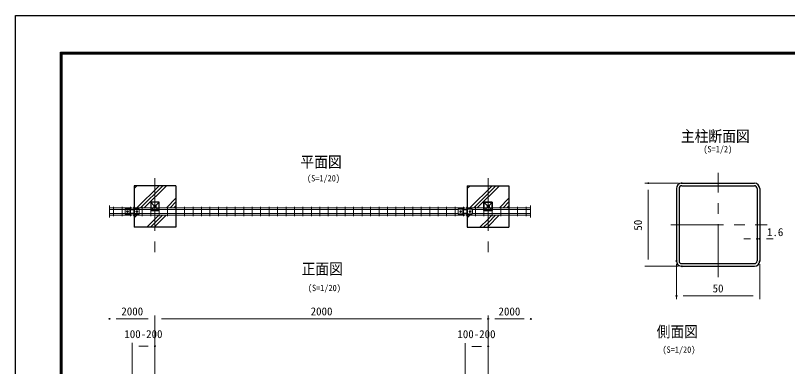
# Model space of a CAD drawing. Units: millimetres, scale not verified, with parts at other scales. Extents: x -4200 to 4200, y -2970 to 2970.
# Drawn here: x -4200 to 437, y 860 to 2970 of the extents above; entities that cross this region are included whole.
import ezdxf
from ezdxf.enums import TextEntityAlignment as Align

# ---------------------------------------------------------------- set-up
doc = ezdxf.new("R2010")
doc.units = ezdxf.units.MM
doc.header["$LTSCALE"] = 10
doc.header["$PDMODE"] = 32
doc.header["$PDSIZE"] = 5
doc.linetypes.add('USER1', pattern=[50.8, 31.75, -6.35, 6.35, -6.35])
for name, color, linetype, lineweight in [('0-1_D-BMK', 2, 'USER1', 13), ('0-2_D-STR-DIM', 7, 'Continuous', 13), ('0-5_D-STR1', 1, 'Continuous', 25), ('0-7_D-DCR-HCH', 7, 'Continuous', 13), ('0-8_D-STR4', 7, 'Continuous', 25), ('0-9_D-STR2', 7, 'Continuous', 13), ('0-A_D-STR3', 3, 'Continuous', 13), ('0-D_D-TTL', 7, 'Continuous', 25)]:
    doc.layers.add(name, color=color, linetype=linetype, lineweight=lineweight)
doc.layers.add('0-4_Defpoints', color=8, linetype='Continuous')
doc.layers.add('0-C_D-TITLE', color=7, linetype='Continuous')
doc.styles.add('ＭＳ ゴシック', font='')
doc.styles.get('ＭＳ ゴシック').set_extended_font_data('MS Gothic')

msp = doc.modelspace()

# ---------------------------------------------------------------- linework, layer by layer
at = {"layer": '0-1_D-BMK'}
for p, q in [((19.14, 1397.3), (19.14, 2024.68)), ((-3362.02, 1992.14), (-3362.02, 1544.77)), ((-1362.02, 1992.14), (-1362.02, 1544.77)), ((-265.34, 1712.39), (314.29, 1712.39))]:
    msp.add_line(p, q, dxfattribs=at)
at = {"layer": '0-2_D-STR-DIM'}
for p, q in [((-218.86, 1962.24), (-419.67, 1962.24)), ((-399.67, 1502.24), (-399.67, 1922.24)), ((-3635.6, 1827.21), (-3635.6, 1755.01)), ((-3635.54, 1827.21), (-3635.54, 1755.01)), ((-1107.74, 1827.21), (-1107.74, 1755.01)), ((-1107.68, 1827.21), (-1107.68, 1755.01)), ((213.14, 1626.9), (173.14, 1626.9)), ((253.14, 1626.9), (269.14, 1626.9)), ((309.14, 1626.9), (349.14, 1626.9)), ((-218.86, 1462.24), (-419.67, 1462.24)), ((-230.86, 1474.24), (-230.86, 1264.29)), ((269.14, 1474.24), (269.14, 1264.29)), ((229.14, 1284.29), (-190.86, 1284.29)), ((-3362, 737.13), (-3362, 1166.21)), ((-3362, 737.13), (-3362, 1166.21)), ((-1362, 737.13), (-1362, 1166.21)), ((-3402, 1146.21), (-3595.51, 1146.21)), ((-3322, 1146.21), (-1402, 1146.21)), ((-1322, 1145.71), (-1145.62, 1145.71)), ((-3498.92, 662.46), (-3498.92, 1001.82)), ((-3458.92, 981.82), (-3402, 981.82)), ((-3362, 737.13), (-3362, 1001.82)), ((-1498.92, 661.96), (-1498.92, 1001.33)), ((-1458.92, 981.33), (-1402, 981.33)), ((-1362, 736.63), (-1362, 1001.33))]:
    msp.add_line(p, q, dxfattribs=at)
at = {"layer": '0-4_Defpoints'}
for p in [(-399.67, 1962.24), (-198.86, 1962.24), (253.14, 1626.9), (269.14, 1626.9), (-230.86, 1494.24), (269.14, 1494.24), (-198.86, 1462.24), (-230.86, 1284.29), (-3635.51, 1146.21), (-1362, 1146.21), (-1105.62, 1145.71), (-3362, 981.82), (-1362, 981.33)]:
    msp.add_point(p, dxfattribs=at)
at = {"layer": '0-5_D-STR1'}
for p, q in [((-198.86, 1962.24), (237.14, 1962.24)), ((-230.86, 1930.24), (-230.86, 1494.24)), ((-214.86, 1930.24), (-214.86, 1494.24)), ((-198.86, 1946.24), (237.14, 1946.24)), ((253.14, 1930.24), (253.14, 1494.24)), ((269.14, 1930.24), (269.14, 1494.24)), ((-3368.02, 1827.91), (-3387.02, 1846.91)), ((-3368.02, 1815.96), (-3387.02, 1797.69)), ((-3368.02, 1827.91), (-3368.02, 1815.91)), ((-3356.02, 1827.91), (-3368.02, 1827.91)), ((-3356.02, 1815.91), (-3368.02, 1815.91)), ((-3337.02, 1797.03), (-3356.08, 1815.91)), ((-3337.02, 1846.91), (-3356.02, 1827.91)), ((-3356.02, 1827.91), (-3356.02, 1815.91)), ((-1368.02, 1827.91), (-1387.02, 1846.91)), ((-1368.02, 1815.96), (-1387.02, 1797.69)), ((-1368.02, 1827.91), (-1368.02, 1815.96)), ((-1356.02, 1827.91), (-1368.02, 1827.91)), ((-1356.02, 1815.86), (-1368.02, 1815.86)), ((-1337.02, 1846.91), (-1356.02, 1827.91)), ((-1356.02, 1827.91), (-1356.02, 1815.86)), ((-1337.02, 1797.03), (-1356.02, 1815.86)), ((-198.86, 1478.24), (237.14, 1478.24)), ((-198.86, 1462.24), (237.14, 1462.24))]:
    msp.add_line(p, q, dxfattribs=at)
for points in [[(-3337.02, 1796.91), (-3337.02, 1846.91), (-3387.02, 1846.91), (-3387.02, 1796.91)], [(-1337.02, 1796.91), (-1337.02, 1846.91), (-1387.02, 1846.91), (-1387.02, 1796.91)], [(-1387.02, 1846.91), (-1337.02, 1846.91), (-1337.02, 1796.91), (-1387.02, 1796.91)]]:
    msp.add_lwpolyline(points, close=True, dxfattribs=at)
for centre, radius, start, end in [((-198.86, 1930.24), 32, 90, 180), ((237.14, 1930.24), 32, 0, 90), ((-198.86, 1930.24), 16, 90, 180), ((237.14, 1930.24), 16, 0, 90), ((-198.86, 1494.24), 32, 180, 270), ((-198.86, 1494.24), 16, 180, 270), ((237.14, 1494.24), 32, 270, 0), ((237.14, 1494.24), 16, 270, 0)]:
    msp.add_arc(centre, radius, start, end, dxfattribs=at)
at = {"layer": '0-7_D-DCR-HCH'}
for p, q in [((-3487.02, 1930.24), (-3470.35, 1946.91)), ((-3470.45, 1814.23), (-3337.77, 1946.91)), ((-3448.37, 1814.21), (-3315.67, 1946.91)), ((-3426.37, 1814.11), (-3293.57, 1946.91)), ((-1487.02, 1930.24), (-1470.35, 1946.91)), ((-1470.45, 1814.23), (-1337.77, 1946.91)), ((-1448.37, 1814.21), (-1315.67, 1946.91)), ((-1426.37, 1814.11), (-1293.57, 1946.91)), ((-3293.79, 1814.11), (-3237.02, 1870.88)), ((-1293.79, 1814.11), (-1237.02, 1870.88)), ((-3271.69, 1814.11), (-3237.02, 1848.78)), ((-3249.6, 1814.11), (-3237.02, 1826.69)), ((-1271.69, 1814.11), (-1237.02, 1848.78)), ((-1249.6, 1814.11), (-1237.02, 1826.69)), ((-3487.02, 1753.46), (-3471.57, 1768.91)), ((-1487.02, 1753.46), (-1471.57, 1768.91))]:
    msp.add_line(p, q, dxfattribs=at)
for points in [[(-3410.99, 1696.91), (-3362.02, 1745.88), (-3338.99, 1768.91)], [(-3388.89, 1696.91), (-3362.02, 1723.78), (-3316.89, 1768.91)], [(-3366.8, 1696.91), (-3362.02, 1701.69), (-3294.8, 1768.91)], [(-1410.99, 1696.91), (-1362.02, 1745.88), (-1338.99, 1768.91)], [(-1388.89, 1696.91), (-1362.02, 1723.78), (-1316.89, 1768.91)], [(-1366.8, 1696.91), (-1362.02, 1701.69), (-1294.8, 1768.91)]]:
    msp.add_lwpolyline(points, dxfattribs=at)
at = {"layer": '0-8_D-STR4'}
for p, q in [((-3237.02, 1946.91), (-3487.02, 1946.91)), ((-3487.02, 1946.91), (-3487.02, 1696.91)), ((-3237.02, 1946.91), (-3237.02, 1696.91)), ((-1487.02, 1946.91), (-1237.02, 1946.91)), ((-1487.02, 1946.91), (-1487.02, 1696.91)), ((-1237.02, 1946.91), (-1237.02, 1696.91)), ((-3237.02, 1696.91), (-3487.02, 1696.91)), ((-1487.02, 1696.91), (-1237.02, 1696.91))]:
    msp.add_line(p, q, dxfattribs=at)
at = {"layer": '0-9_D-STR2'}
for p, q in [((-3502.04, 1814.11), (-3635.6, 1814.11)), ((-3610.55, 1819.51), (-3610.55, 1763.51)), ((-3559.79, 1819.51), (-3559.79, 1763.51)), ((-3509.02, 1819.51), (-3509.02, 1763.51)), ((-1502.04, 1814.11), (-3496.04, 1814.11)), ((-3489.07, 1819.51), (-3489.07, 1763.51)), ((-3438.3, 1819.51), (-3438.3, 1763.51)), ((-3387.47, 1819.51), (-3387.47, 1763.51)), ((-3336.76, 1819.51), (-3336.76, 1763.51)), ((-3285.99, 1819.51), (-3285.99, 1763.51)), ((-3235.22, 1819.51), (-3235.22, 1763.51)), ((-3184.45, 1819.51), (-3184.45, 1763.51)), ((-3133.68, 1819.51), (-3133.68, 1763.51)), ((-3082.91, 1819.51), (-3082.91, 1763.51)), ((-3032.14, 1819.51), (-3032.14, 1763.51)), ((-2981.37, 1819.51), (-2981.37, 1763.51)), ((-2930.6, 1819.51), (-2930.6, 1763.51)), ((-2879.83, 1819.51), (-2879.83, 1763.51)), ((-2829.07, 1819.51), (-2829.07, 1763.51)), ((-2778.3, 1819.51), (-2778.3, 1763.51)), ((-2727.53, 1819.51), (-2727.53, 1763.51)), ((-2676.76, 1819.51), (-2676.76, 1763.51)), ((-2625.99, 1819.51), (-2625.99, 1763.51)), ((-2575.22, 1819.51), (-2575.22, 1763.51)), ((-2524.45, 1819.51), (-2524.45, 1763.51)), ((-2473.68, 1819.51), (-2473.68, 1763.51)), ((-2422.91, 1819.51), (-2422.91, 1763.51)), ((-2372.14, 1819.51), (-2372.14, 1763.51)), ((-2321.37, 1819.51), (-2321.37, 1763.51)), ((-2270.6, 1819.51), (-2270.6, 1763.51)), ((-2219.83, 1819.51), (-2219.83, 1763.51)), ((-2169.07, 1819.51), (-2169.07, 1763.51)), ((-2118.3, 1819.51), (-2118.3, 1763.51)), ((-2067.53, 1819.51), (-2067.53, 1763.51)), ((-2016.76, 1819.51), (-2016.76, 1763.51)), ((-1965.99, 1819.51), (-1965.99, 1763.51)), ((-1915.22, 1819.51), (-1915.22, 1763.51)), ((-1864.45, 1819.51), (-1864.45, 1763.51)), ((-1813.68, 1819.51), (-1813.68, 1763.51)), ((-1762.91, 1819.51), (-1762.91, 1763.51)), ((-1712.14, 1819.51), (-1712.14, 1763.51)), ((-1661.37, 1819.51), (-1661.37, 1763.51)), ((-1610.55, 1819.51), (-1610.55, 1763.51)), ((-1559.79, 1819.51), (-1559.79, 1763.51)), ((-1509.02, 1819.51), (-1509.02, 1763.51)), ((-1496.04, 1814.11), (-1107.74, 1814.11)), ((-1489.07, 1819.53), (-1489.07, 1763.53)), ((-1438.3, 1819.51), (-1438.3, 1763.51)), ((-1387.53, 1819.51), (-1387.53, 1763.51)), ((-1336.76, 1819.51), (-1336.76, 1763.51)), ((-1285.99, 1819.51), (-1285.99, 1763.51)), ((-1235.22, 1819.51), (-1235.22, 1763.51)), ((-1184.45, 1819.51), (-1184.45, 1763.51)), ((-1133.68, 1819.51), (-1133.68, 1763.51)), ((-3502.04, 1802.81), (-3635.6, 1802.81)), ((-3502.04, 1780.21), (-3635.6, 1780.21)), ((-3502.04, 1768.91), (-3635.6, 1768.91)), ((-1540.54, 1802.81), (-3496.04, 1802.81)), ((-1540.54, 1780.21), (-3496.04, 1780.21)), ((-1502.04, 1768.91), (-3496.04, 1768.91)), ((-1502.04, 1802.81), (-1513.54, 1802.81)), ((-1502.04, 1780.21), (-1513.54, 1780.21)), ((-1496.04, 1802.81), (-1484.54, 1802.81)), ((-1496.04, 1780.21), (-1484.54, 1780.21)), ((-1496.04, 1768.91), (-1107.74, 1768.91)), ((-1457.54, 1802.81), (-1107.74, 1802.81)), ((-1457.54, 1780.21), (-1107.74, 1780.21))]:
    msp.add_line(p, q, dxfattribs=at)
at = {"layer": '0-A_D-STR3'}
for p, q in [((-3542.04, 1805), (-3542.04, 1778)), ((-3540.54, 1805), (-3542.04, 1805)), ((-3542.04, 1800.75), (-3540.54, 1800.75)), ((-3542.04, 1782.25), (-3540.54, 1782.25)), ((-3542.04, 1778), (-3540.54, 1778)), ((-3540.54, 1807.58), (-3513.54, 1807.58)), ((-3540.54, 1807.58), (-3540.54, 1775.42)), ((-3540.54, 1806), (-3513.54, 1806)), ((-3540.54, 1777), (-3513.54, 1777)), ((-3540.54, 1775.42), (-3513.54, 1775.42)), ((-3529.59, 1795.91), (-3532.14, 1791.5)), ((-3529.59, 1787.08), (-3532.14, 1791.5)), ((-3529.87, 1793.62), (-3528.45, 1792.21)), ((-3529.87, 1789.38), (-3528.45, 1790.79)), ((-3524.49, 1795.91), (-3529.59, 1795.91)), ((-3524.49, 1787.08), (-3529.59, 1787.08)), ((-3529.16, 1794.33), (-3527.75, 1792.91)), ((-3529.16, 1788.67), (-3527.75, 1790.08)), ((-3524.92, 1794.33), (-3526.33, 1792.91)), ((-3524.92, 1788.67), (-3526.33, 1790.08)), ((-3524.21, 1793.62), (-3525.63, 1792.21)), ((-3524.21, 1789.38), (-3525.63, 1790.79)), ((-3524.49, 1795.91), (-3521.94, 1791.5)), ((-3524.49, 1787.08), (-3521.94, 1791.5)), ((-3513.54, 1807.58), (-3513.54, 1775.42)), ((-3484.54, 1805), (-3513.54, 1805)), ((-3513.54, 1800.75), (-3484.54, 1800.75)), ((-3513.54, 1782.25), (-3484.54, 1782.25)), ((-3513.54, 1778), (-3484.54, 1778)), ((-3484.54, 1807.58), (-3457.54, 1807.58)), ((-3484.54, 1807.58), (-3484.54, 1775.42)), ((-3484.54, 1806), (-3457.54, 1806)), ((-3484.54, 1777), (-3457.54, 1777)), ((-3484.54, 1775.42), (-3457.54, 1775.42)), ((-3473.59, 1795.91), (-3476.14, 1791.5)), ((-3473.59, 1787.08), (-3476.14, 1791.5)), ((-3473.87, 1793.62), (-3472.45, 1792.21)), ((-3473.87, 1789.38), (-3472.45, 1790.79)), ((-3468.49, 1795.91), (-3473.59, 1795.91)), ((-3468.49, 1787.08), (-3473.59, 1787.08)), ((-3473.16, 1794.33), (-3471.75, 1792.91)), ((-3473.16, 1788.67), (-3471.75, 1790.08)), ((-3468.92, 1794.33), (-3470.33, 1792.91)), ((-3468.92, 1788.67), (-3470.33, 1790.08)), ((-3468.21, 1793.62), (-3469.63, 1792.21)), ((-3468.21, 1789.38), (-3469.63, 1790.79)), ((-3468.49, 1795.91), (-3465.94, 1791.5)), ((-3468.49, 1787.08), (-3465.94, 1791.5)), ((-3457.54, 1807.58), (-3457.54, 1775.42)), ((-3456.04, 1805), (-3457.54, 1805)), ((-3457.54, 1800.75), (-3456.04, 1800.75)), ((-3457.54, 1782.25), (-3456.04, 1782.25)), ((-3457.54, 1778), (-3456.04, 1778)), ((-3456.04, 1778), (-3456.04, 1805)), ((-1542.04, 1805.01), (-1542.04, 1778.01)), ((-1540.54, 1805.01), (-1542.04, 1805.01)), ((-1542.04, 1800.76), (-1540.54, 1800.76)), ((-1542.04, 1782.26), (-1540.54, 1782.26)), ((-1542.04, 1778.01), (-1540.54, 1778.01)), ((-1540.54, 1807.59), (-1513.54, 1807.59)), ((-1540.54, 1807.59), (-1540.54, 1775.43)), ((-1540.54, 1806.01), (-1513.54, 1806.01)), ((-1540.54, 1777.01), (-1513.54, 1777.01)), ((-1540.54, 1775.43), (-1513.54, 1775.43)), ((-1529.59, 1795.93), (-1532.14, 1791.51)), ((-1529.59, 1787.1), (-1532.14, 1791.51)), ((-1529.87, 1793.64), (-1528.45, 1792.22)), ((-1529.87, 1789.39), (-1528.45, 1790.81)), ((-1524.49, 1795.93), (-1529.59, 1795.93)), ((-1524.49, 1787.1), (-1529.59, 1787.1)), ((-1529.16, 1794.34), (-1527.75, 1792.93)), ((-1529.16, 1788.69), (-1527.75, 1790.1)), ((-1524.92, 1794.34), (-1526.33, 1792.93)), ((-1524.92, 1788.69), (-1526.33, 1790.1)), ((-1524.21, 1793.64), (-1525.63, 1792.22)), ((-1524.21, 1789.39), (-1525.63, 1790.81)), ((-1524.49, 1795.93), (-1521.94, 1791.51)), ((-1524.49, 1787.1), (-1521.94, 1791.51)), ((-1513.54, 1807.59), (-1513.54, 1775.43)), ((-1484.54, 1805.01), (-1513.54, 1805.01)), ((-1513.54, 1800.76), (-1484.54, 1800.76)), ((-1513.54, 1782.26), (-1484.54, 1782.26)), ((-1513.54, 1778.01), (-1484.54, 1778.01)), ((-1484.54, 1807.59), (-1457.54, 1807.59)), ((-1484.54, 1807.59), (-1484.54, 1775.43)), ((-1484.54, 1806.01), (-1457.54, 1806.01)), ((-1484.54, 1777.01), (-1457.54, 1777.01)), ((-1484.54, 1775.43), (-1457.54, 1775.43)), ((-1473.59, 1795.93), (-1476.14, 1791.51)), ((-1473.59, 1787.1), (-1476.14, 1791.51)), ((-1473.87, 1793.64), (-1472.45, 1792.22)), ((-1473.87, 1789.39), (-1472.45, 1790.81)), ((-1468.49, 1795.93), (-1473.59, 1795.93)), ((-1468.49, 1787.1), (-1473.59, 1787.1)), ((-1473.16, 1794.34), (-1471.75, 1792.93)), ((-1473.16, 1788.69), (-1471.75, 1790.1)), ((-1468.92, 1794.34), (-1470.33, 1792.93)), ((-1468.92, 1788.69), (-1470.33, 1790.1)), ((-1468.21, 1793.64), (-1469.63, 1792.22)), ((-1468.21, 1789.39), (-1469.63, 1790.81)), ((-1468.49, 1795.93), (-1465.94, 1791.51)), ((-1468.49, 1787.1), (-1465.94, 1791.51)), ((-1457.54, 1807.59), (-1457.54, 1775.43)), ((-1456.04, 1805.01), (-1457.54, 1805.01)), ((-1457.54, 1800.76), (-1456.04, 1800.76)), ((-1457.54, 1782.26), (-1456.04, 1782.26)), ((-1457.54, 1778.01), (-1456.04, 1778.01)), ((-1456.04, 1778.01), (-1456.04, 1805.01))]:
    msp.add_line(p, q, dxfattribs=at)
for centre in [(-3527.04, 1791.5), (-3471.04, 1791.5), (-1527.04, 1791.51), (-1471.04, 1791.51)]:
    msp.add_circle(centre, 4.41, dxfattribs=at)
for centre, radius, start, end in [((-3529.52, 1793.97), 0.5, 44.99953, 224.99952), ((-3529.52, 1789.02), 0.5, 135, 314.99998), ((-3527.04, 1792.75), 3.75, 57.53826, 122.46174), ((-3527.04, 1790.25), 3.75, 237.53826, 302.46174), ((-3529.16, 1791.5), 1, 314.99999, 45), ((-3527.04, 1793.62), 1, 225.00001, 314.99999), ((-3527.04, 1789.38), 1, 45, 135), ((-3524.92, 1791.5), 1, 135, 225.00001), ((-3524.57, 1793.97), 0.5, 315, 135), ((-3524.57, 1789.02), 0.5, 225.00001, 44.99999), ((-3473.52, 1793.97), 0.5, 44.99953, 224.99952), ((-3473.52, 1789.02), 0.5, 135, 314.99998), ((-3471.04, 1792.75), 3.75, 57.53826, 122.46174), ((-3471.04, 1790.25), 3.75, 237.53826, 302.46174), ((-3473.16, 1791.5), 1, 314.99999, 45), ((-3471.04, 1793.62), 1, 225.00001, 314.99999), ((-3471.04, 1789.38), 1, 45, 135), ((-3468.92, 1791.5), 1, 135, 225.00001), ((-3468.57, 1793.97), 0.5, 315, 135), ((-3468.57, 1789.02), 0.5, 225.00001, 44.99999), ((-1529.52, 1793.99), 0.5, 44.99953, 224.99952), ((-1529.52, 1789.04), 0.5, 135, 314.99998), ((-1527.04, 1792.76), 3.75, 57.53826, 122.46174), ((-1527.04, 1790.26), 3.75, 237.53826, 302.46174), ((-1529.16, 1791.51), 1, 314.99999, 45), ((-1527.04, 1793.64), 1, 225.00001, 314.99999), ((-1527.04, 1789.39), 1, 45, 135), ((-1524.92, 1791.51), 1, 135, 225.00001), ((-1524.57, 1793.99), 0.5, 315, 135), ((-1524.57, 1789.04), 0.5, 225.00001, 44.99999), ((-1473.52, 1793.99), 0.5, 44.99953, 224.99952), ((-1473.52, 1789.04), 0.5, 135, 314.99998), ((-1471.04, 1792.76), 3.75, 57.53826, 122.46174), ((-1471.04, 1790.26), 3.75, 237.53826, 302.46174), ((-1473.16, 1791.51), 1, 314.99999, 45), ((-1471.04, 1793.64), 1, 225.00001, 314.99999), ((-1471.04, 1789.39), 1, 45, 135), ((-1468.92, 1791.51), 1, 135, 225.00001), ((-1468.57, 1793.99), 0.5, 315, 135), ((-1468.57, 1789.04), 0.5, 225.00001, 44.99999)]:
    msp.add_arc(centre, radius, start, end, dxfattribs=at)
at = {"layer": '0-D_D-TTL', "color": 2}
msp.add_lwpolyline([(-4200, 2970), (4200, 2970), (4200, -2970), (-4200, -2970)], close=True, dxfattribs=at)
at = {"layer": '0-D_D-TTL'}
for points in [[(-3930, 2750), (3930, 2750), (3930, -2750), (-3930, -2750)], [(-3927.5, 2747.5), (3927.5, 2747.5), (3927.5, -2747.5), (-3927.5, -2747.5)], [(-3925, 2745), (3925, 2745), (3925, -2745), (-3925, -2745)], [(-3922.5, 2742.5), (3922.5, 2742.5), (3922.5, -2742.5), (-3922.5, -2742.5)], [(-3920, 2740), (3920, 2740), (3920, -2740), (-3920, -2740)]]:
    msp.add_lwpolyline(points, close=True, dxfattribs=at)

# ---------------------------------------------------------------- texts
at = {"layer": '0-2_D-STR-DIM', "style": 'ＭＳ ゴシック'}
msp.add_text('50', height=48.09, rotation=90, dxfattribs=at).set_placement((-423.28, 1676.66), align=Align.BOTTOM_LEFT)
for s, p in [('1.6', (312.86, 1629.43)), ('50', (-13.48, 1291.04)), ('2000', (-3564, 1152.96)), ('2000', (-2427.25, 1152.96)), ('2000', (-1299.06, 1152.46)), ('100-200', (-3546.11, 1016.57)), ('100-200', (-1546.11, 1016.07))]:
    msp.add_text(s, height=48.09, dxfattribs=at).set_placement(p, align=Align.BOTTOM_LEFT)
at = {"layer": '0-C_D-TITLE', "style": 'ＭＳ ゴシック', "width": 0.9}
for s, height, p in [('主柱断面図', 67.38, (-204.33, 2190.09)), ('(S=1/2)', 38.49, (-69.17, 2135.6)), ('平面図', 67.38, (-2488.81, 2035.31)), ('(S=1/20)', 38.49, (-2448.96, 1960.87)), ('正面図', 67.38, (-2481.52, 1392.8)), ('(S=1/20)', 38.49, (-2443.81, 1301.56)), ('側面図', 67.38, (-349.67, 1015.74)), ('(S=1/20)', 38.49, (-314.73, 930.88))]:
    msp.add_text(s, height=height, dxfattribs=at).set_placement(p, align=Align.BOTTOM_LEFT)

doc.saveas('drawing.dxf')
